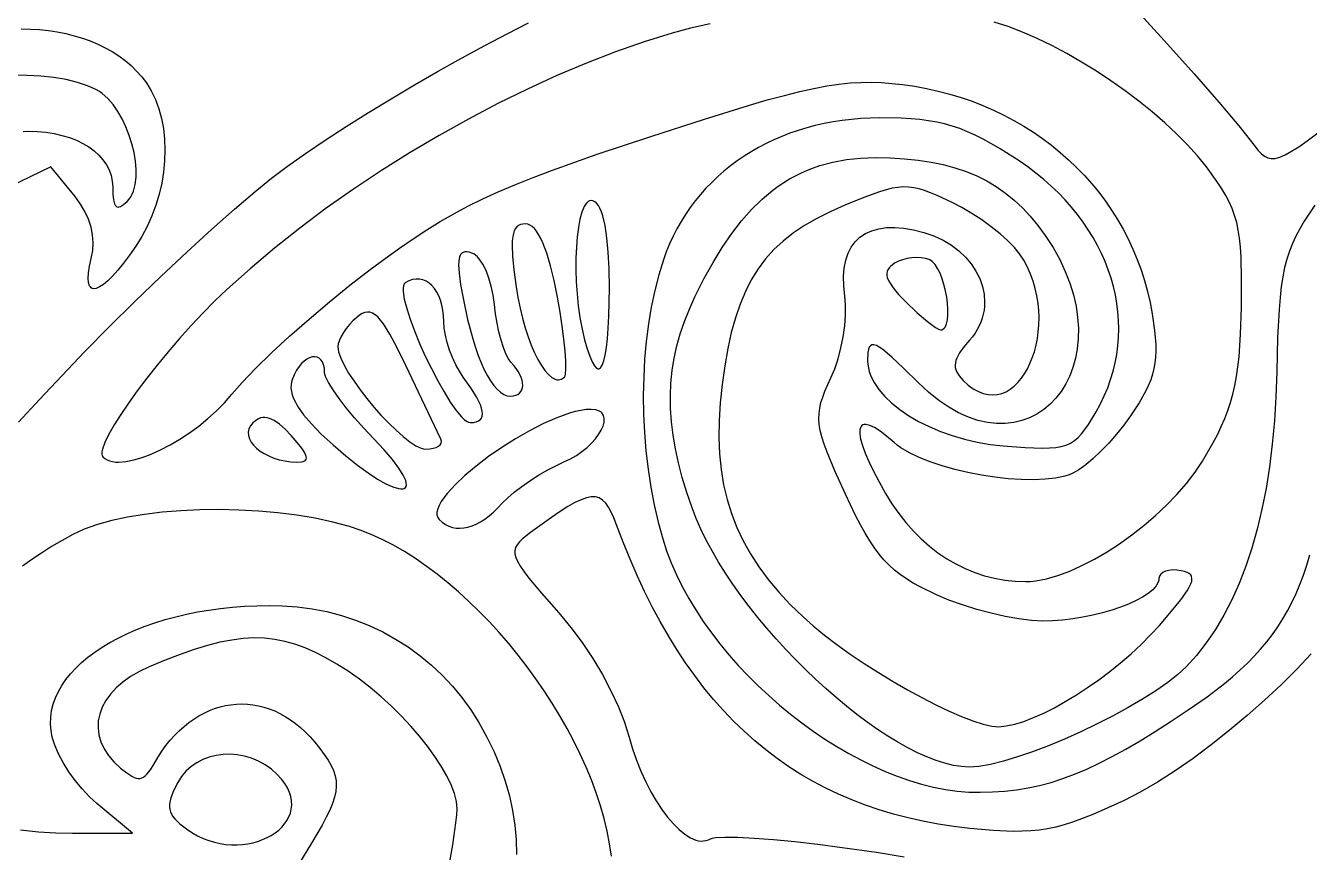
# Model space of a CAD drawing. Header units: millimetres. Extents: x -4.46 to 4.46, y -4.6 to 4.42.
# Drawn here: x -3.327 to -1.981, y -0.951 to -0.084 of the extents above; entities that cross this region are included whole.
import ezdxf

# ---------------------------------------------------------------- set-up
doc = ezdxf.new("R2010")
doc.units = ezdxf.units.MM

msp = doc.modelspace()

# ---------------------------------------------------------------- linework, layer by layer
at = {"flags": 128}
for points in [[(-2.19702, -0.029308), (-2.129756, -0.103267), (-2.101993, -0.134229), (-2.076129, -0.163874), (-2.055055, -0.188837), (-2.041659, -0.205753), (-2.034647, -0.21486), (-2.03142, -0.218266), (-2.028177, -0.220835), (-2.024765, -0.222511), (-2.021032, -0.223238), (-2.016828, -0.222963), (-2.011999, -0.221629), (-2.006394, -0.219183), (-1.999862, -0.215568), (-1.992249, -0.21073), (-1.983405, -0.204614), (-1.961414, -0.188327)], [(-2.093228, -0.54035), (-2.082296, -0.521603), (-2.077639, -0.512811), (-2.073483, -0.504256), (-2.0698, -0.495828), (-2.066563, -0.487414), (-2.063741, -0.478902), (-2.061308, -0.470182), (-2.059234, -0.46114), (-2.057492, -0.451665), (-2.056053, -0.441645), (-2.054888, -0.430969), (-2.053269, -0.407199), (-2.052409, -0.379461), (-2.052126, -0.350224), (-2.052664, -0.326365), (-2.05333, -0.316093), (-2.054309, -0.306735), (-2.055636, -0.298149), (-2.057346, -0.29019), (-2.059476, -0.282716), (-2.06206, -0.275582), (-2.065136, -0.268647), (-2.068737, -0.261766), (-2.0729, -0.254796), (-2.077661, -0.247594), (-2.089117, -0.231919), (-2.098469, -0.220378), (-2.108945, -0.208757), (-2.120436, -0.197131), (-2.132829, -0.185577), (-2.146015, -0.174171), (-2.159882, -0.162987), (-2.17432, -0.152101), (-2.189218, -0.14159), (-2.204465, -0.131527), (-2.219951, -0.12199), (-2.235565, -0.113054), (-2.251195, -0.104794), (-2.266732, -0.097287), (-2.282064, -0.090606), (-2.297082, -0.084829), (-2.311673, -0.080031)], [(-3.332133, -0.087221), (-3.32245, -0.087426), (-3.312901, -0.088028), (-3.303508, -0.089024), (-3.294292, -0.090414), (-3.285278, -0.092196), (-3.276485, -0.094371), (-3.267938, -0.096937), (-3.259657, -0.099892), (-3.251667, -0.103237), (-3.243987, -0.10697), (-3.236642, -0.11109), (-3.229652, -0.115597), (-3.223041, -0.120489), (-3.216831, -0.125765), (-3.211043, -0.131425), (-3.205701, -0.137468), (-3.200825, -0.143892), (-3.19565, -0.152238), (-3.19128, -0.161286), (-3.187712, -0.170951), (-3.18494, -0.181151), (-3.182958, -0.191803), (-3.181762, -0.202823), (-3.181345, -0.214129), (-3.181702, -0.225636), (-3.182829, -0.237264), (-3.184719, -0.248927), (-3.187367, -0.260544), (-3.190769, -0.27203), (-3.194918, -0.283304), (-3.199809, -0.294282), (-3.205438, -0.30488), (-3.211798, -0.315017), (-3.218502, -0.324563), (-3.22483, -0.332979), (-3.230755, -0.340256), (-3.236249, -0.346387), (-3.241284, -0.351364), (-3.245833, -0.35518), (-3.249869, -0.357828), (-3.253364, -0.3593), (-3.256289, -0.359587), (-3.257531, -0.359285), (-3.258619, -0.358684), (-3.259552, -0.357783), (-3.260325, -0.356581), (-3.26138, -0.353272), (-3.261755, -0.34875), (-3.261425, -0.343005), (-3.26036, -0.336032), (-3.258534, -0.327822), (-3.257026, -0.319655), (-3.256578, -0.311438), (-3.257181, -0.303207), (-3.258825, -0.294998), (-3.261501, -0.286846), (-3.265198, -0.278789), (-3.269906, -0.270862), (-3.275617, -0.2631), (-3.301061, -0.231683), (-3.355381, -0.258197)], [(-3.265284, -0.425614), (-3.239726, -0.399702), (-3.21287, -0.373203), (-3.185519, -0.346863), (-3.158475, -0.321428), (-3.132541, -0.297645), (-3.108522, -0.27626), (-3.087219, -0.25802), (-3.069436, -0.243669), (-3.052628, -0.231126), (-3.03377, -0.217815), (-3.013171, -0.20391), (-2.991136, -0.189587), (-2.967972, -0.175018), (-2.943986, -0.16038), (-2.919484, -0.145845), (-2.894773, -0.13159), (-2.87016, -0.117786), (-2.84595, -0.10461), (-2.82245, -0.092236), (-2.799968, -0.080837)], [(-2.609469, -0.082077), (-2.630003, -0.086602), (-2.649242, -0.091669), (-2.678764, -0.100799), (-2.708847, -0.111299), (-2.739362, -0.123096), (-2.770179, -0.136115), (-2.80117, -0.15028), (-2.832203, -0.165519), (-2.863152, -0.181757), (-2.893884, -0.198918), (-2.924273, -0.216928), (-2.954186, -0.235714), (-2.983497, -0.2552), (-3.012074, -0.275312), (-3.039789, -0.295976), (-3.066512, -0.317116), (-3.092113, -0.338659), (-3.116464, -0.360531), (-3.128843, -0.372407), (-3.141327, -0.385074), (-3.15377, -0.398337), (-3.16603, -0.411999), (-3.177961, -0.425866), (-3.189419, -0.439743), (-3.200261, -0.453435), (-3.210341, -0.466746), (-3.219516, -0.479482), (-3.227641, -0.491447), (-3.234572, -0.502446), (-3.240165, -0.512284), (-3.244276, -0.520767), (-3.24676, -0.527698), (-3.247346, -0.530522), (-3.247472, -0.532884), (-3.24712, -0.534761), (-3.24627, -0.536128), (-3.244268, -0.5378), (-3.241947, -0.539147), (-3.239325, -0.540176), (-3.23642, -0.540896), (-3.23325, -0.541316), (-3.229831, -0.541443), (-3.222318, -0.540857), (-3.214023, -0.539206), (-3.205085, -0.536557), (-3.195645, -0.532981), (-3.185843, -0.528544), (-3.175819, -0.523316), (-3.165714, -0.517365), (-3.155668, -0.510758), (-3.145821, -0.503565), (-3.136313, -0.495854), (-3.127285, -0.487693), (-3.118876, -0.47915), (-3.111228, -0.470294), (-3.100367, -0.4578), (-3.086233, -0.443132), (-3.069423, -0.426827), (-3.05053, -0.409421), (-3.030152, -0.391451), (-3.008884, -0.373453), (-2.987322, -0.355962), (-2.966061, -0.339517), (-2.950357, -0.327853), (-2.935399, -0.317105), (-2.92095, -0.307161), (-2.906774, -0.297909), (-2.892634, -0.289235), (-2.878295, -0.281029), (-2.86352, -0.273177), (-2.848072, -0.265569), (-2.831715, -0.258091), (-2.814212, -0.250631), (-2.795327, -0.243077), (-2.774823, -0.235317), (-2.728015, -0.218731), (-2.671895, -0.199975), (-2.61552, -0.181735), (-2.569391, -0.1675), (-2.549611, -0.16177), (-2.531721, -0.156902), (-2.515499, -0.152853), (-2.500721, -0.149574), (-2.487164, -0.147021), (-2.474604, -0.145147), (-2.462818, -0.143907), (-2.451582, -0.143254), (-2.440673, -0.143143), (-2.429868, -0.143528), (-2.418942, -0.144362), (-2.407673, -0.1456), (-2.395014, -0.147406), (-2.382547, -0.14967), (-2.370282, -0.152382), (-2.358229, -0.155534), (-2.346396, -0.159117), (-2.334794, -0.163122), (-2.323433, -0.16754), (-2.312322, -0.172361), (-2.30147, -0.177578), (-2.290889, -0.183182), (-2.280587, -0.189162), (-2.270573, -0.195511), (-2.260859, -0.202219), (-2.251453, -0.209278), (-2.242365, -0.216678), (-2.233605, -0.224411), (-2.225183, -0.232467), (-2.217108, -0.240839), (-2.20939, -0.249516), (-2.202038, -0.25849), (-2.195063, -0.267752), (-2.188475, -0.277293), (-2.182282, -0.287104), (-2.176495, -0.297176), (-2.171123, -0.307501), (-2.166176, -0.318069), (-2.161664, -0.328871), (-2.157596, -0.339899), (-2.153983, -0.351143), (-2.150833, -0.362595), (-2.148157, -0.374246), (-2.145964, -0.386086), (-2.143503, -0.403325), (-2.14229, -0.418215), (-2.142192, -0.424973), (-2.142455, -0.431377), (-2.143096, -0.437503), (-2.144131, -0.44343), (-2.145576, -0.449235), (-2.147447, -0.454995), (-2.149761, -0.460788), (-2.152535, -0.466692), (-2.159524, -0.47914), (-2.168548, -0.492961), (-2.17562, -0.502701), (-2.183338, -0.512299), (-2.191452, -0.521507), (-2.199713, -0.530079), (-2.207871, -0.537768), (-2.215678, -0.544328), (-2.222885, -0.549512), (-2.229242, -0.553072), (-2.233147, -0.554644), (-2.237463, -0.556), (-2.247214, -0.558085), (-2.258267, -0.559368), (-2.270393, -0.559887), (-2.283366, -0.559681), (-2.296956, -0.55879), (-2.310936, -0.557253), (-2.325077, -0.555109), (-2.339152, -0.552397), (-2.352934, -0.549157), (-2.366192, -0.545429), (-2.378701, -0.54125), (-2.390231, -0.536661), (-2.400555, -0.5317), (-2.409445, -0.526408), (-2.413281, -0.523649), (-2.416673, -0.520822), (-2.424466, -0.514111), (-2.431323, -0.508909), (-2.437236, -0.505177), (-2.4422, -0.502883), (-2.446209, -0.501988), (-2.447853, -0.502054), (-2.449257, -0.502457), (-2.450418, -0.503193), (-2.451338, -0.504256), (-2.452013, -0.505642), (-2.452445, -0.507346), (-2.452574, -0.511694), (-2.451718, -0.517263), (-2.44987, -0.524017), (-2.447026, -0.53192), (-2.443179, -0.540936), (-2.438323, -0.551031), (-2.432453, -0.562166), (-2.425561, -0.574308), (-2.418843, -0.58511), (-2.411721, -0.595288), (-2.40421, -0.604834), (-2.396326, -0.613736), (-2.388088, -0.621985), (-2.379509, -0.62957), (-2.370608, -0.636481), (-2.3614, -0.642708), (-2.351901, -0.64824), (-2.342128, -0.653068), (-2.332098, -0.657182), (-2.321825, -0.66057), (-2.311327, -0.663223), (-2.30062, -0.665131), (-2.289721, -0.666283), (-2.278645, -0.666669), (-2.27351, -0.666485), (-2.268157, -0.665938), (-2.25687, -0.663807), (-2.244924, -0.660371), (-2.232459, -0.655727), (-2.219613, -0.649969), (-2.206528, -0.643192), (-2.193343, -0.635491), (-2.180197, -0.626963), (-2.16723, -0.617701), (-2.154583, -0.607802), (-2.142395, -0.597361), (-2.130805, -0.586472), (-2.119954, -0.575231), (-2.109981, -0.563734), (-2.101026, -0.552075), (-2.093228, -0.54035)], [(-3.330112, -0.194662), (-3.324978, -0.194447), (-3.315466, -0.194732), (-3.306325, -0.195572), (-3.297591, -0.196945), (-3.289295, -0.198829), (-3.281471, -0.201202), (-3.274152, -0.204042), (-3.267373, -0.207327), (-3.261166, -0.211034), (-3.255564, -0.215142), (-3.250601, -0.219629), (-3.24631, -0.224472), (-3.242724, -0.22965), (-3.239878, -0.235141), (-3.237803, -0.240922), (-3.236534, -0.246971), (-3.236103, -0.253267), (-3.235902, -0.260642), (-3.235278, -0.266374), (-3.234198, -0.270495), (-3.233477, -0.271961), (-3.232629, -0.273036), (-3.231651, -0.273724), (-3.230539, -0.274029), (-3.229288, -0.273955), (-3.227894, -0.273507), (-3.224663, -0.271501), (-3.220811, -0.268044), (-3.218828, -0.265779), (-3.217094, -0.263219), (-3.215605, -0.260384), (-3.214355, -0.257295), (-3.212548, -0.250437), (-3.211628, -0.242808), (-3.21155, -0.234575), (-3.212267, -0.2259), (-3.213734, -0.216948), (-3.215907, -0.207885), (-3.218739, -0.198873), (-3.222185, -0.190078), (-3.226199, -0.181664), (-3.230735, -0.173794), (-3.235749, -0.166635), (-3.241195, -0.16035), (-3.247027, -0.155103), (-3.250074, -0.15292), (-3.2532, -0.151058), (-3.257686, -0.148848), (-3.26253, -0.146815), (-3.273206, -0.143278), (-3.285042, -0.140435), (-3.297856, -0.138278), (-3.311465, -0.136797), (-3.325684, -0.135982), (-3.34033, -0.135822)], [(-1.975284, -0.271975), (-1.986518, -0.28893), (-1.991219, -0.296848), (-1.995361, -0.304613), (-1.998981, -0.312395), (-2.002119, -0.320358), (-2.004812, -0.328671), (-2.007098, -0.337499), (-2.009016, -0.34701), (-2.010604, -0.357371), (-2.0119, -0.368747), (-2.012942, -0.381307), (-2.014419, -0.410642), (-2.015339, -0.446711), (-2.016189, -0.47291), (-2.017734, -0.498248), (-2.019973, -0.522714), (-2.0229, -0.546297), (-2.026513, -0.568985), (-2.030808, -0.590767), (-2.035781, -0.611631), (-2.04143, -0.631565), (-2.047749, -0.650559), (-2.054736, -0.668601), (-2.062387, -0.685679), (-2.070699, -0.701781), (-2.079667, -0.716897), (-2.089289, -0.731015), (-2.09956, -0.744124), (-2.110478, -0.756211), (-2.119078, -0.764171), (-2.129707, -0.772534), (-2.142089, -0.781174), (-2.155951, -0.789963), (-2.171019, -0.798777), (-2.187018, -0.807488), (-2.203674, -0.815969), (-2.220713, -0.824095), (-2.23786, -0.831738), (-2.254841, -0.838773), (-2.271383, -0.845072), (-2.287211, -0.85051), (-2.30205, -0.854959), (-2.315626, -0.858294), (-2.327666, -0.860388), (-2.333024, -0.86093), (-2.337895, -0.861114), (-2.345956, -0.860666), (-2.35446, -0.859347), (-2.363369, -0.857191), (-2.372646, -0.854234), (-2.382253, -0.850511), (-2.392152, -0.846058), (-2.402306, -0.840909), (-2.412676, -0.8351), (-2.423226, -0.828666), (-2.433917, -0.821643), (-2.444711, -0.814065), (-2.455571, -0.805968), (-2.46646, -0.797388), (-2.477339, -0.788359), (-2.488171, -0.778917), (-2.498917, -0.769096), (-2.509542, -0.758934), (-2.520005, -0.748463), (-2.530271, -0.737721), (-2.540301, -0.726742), (-2.550057, -0.715561), (-2.559502, -0.704213), (-2.568598, -0.692735), (-2.577307, -0.681161), (-2.585592, -0.669526), (-2.593414, -0.657866), (-2.600737, -0.646216), (-2.607523, -0.634611), (-2.613733, -0.623087), (-2.61933, -0.611678), (-2.624276, -0.600421), (-2.628534, -0.58935), (-2.634014, -0.573157), (-2.638741, -0.55748), (-2.642713, -0.542277), (-2.645931, -0.527504), (-2.648393, -0.513118), (-2.6501, -0.499076), (-2.651049, -0.485334), (-2.651242, -0.47185), (-2.650677, -0.45858), (-2.649353, -0.445481), (-2.647271, -0.43251), (-2.644428, -0.419623), (-2.640826, -0.406778), (-2.636462, -0.393931), (-2.631337, -0.381039), (-2.62545, -0.368058), (-2.616081, -0.349426), (-2.606542, -0.332184), (-2.596802, -0.316306), (-2.586826, -0.301766), (-2.57658, -0.288538), (-2.566032, -0.276597), (-2.555147, -0.265916), (-2.543891, -0.25647), (-2.538114, -0.252201), (-2.532232, -0.248232), (-2.52624, -0.244558), (-2.520135, -0.241176), (-2.513912, -0.238084), (-2.507567, -0.235278), (-2.501095, -0.232754), (-2.494493, -0.230509), (-2.480882, -0.226846), (-2.466698, -0.224262), (-2.451908, -0.22273), (-2.436478, -0.222225), (-2.420728, -0.222507), (-2.40574, -0.223365), (-2.39148, -0.224811), (-2.377919, -0.22686), (-2.365024, -0.229527), (-2.352765, -0.232827), (-2.341109, -0.236773), (-2.330025, -0.241379), (-2.319482, -0.246662), (-2.309449, -0.252633), (-2.299894, -0.259309), (-2.290785, -0.266703), (-2.282091, -0.274831), (-2.273781, -0.283705), (-2.265823, -0.293341), (-2.258186, -0.303753), (-2.249978, -0.316449), (-2.242948, -0.329081), (-2.237058, -0.341604), (-2.232271, -0.353974), (-2.228547, -0.366146), (-2.225848, -0.378077), (-2.224138, -0.389722), (-2.223377, -0.401037), (-2.223528, -0.411978), (-2.224553, -0.422499), (-2.226412, -0.432558), (-2.22907, -0.442108), (-2.232486, -0.451108), (-2.236624, -0.459511), (-2.241445, -0.467274), (-2.24691, -0.474352), (-2.252983, -0.480701), (-2.259625, -0.486277), (-2.266798, -0.491035), (-2.274463, -0.494932), (-2.282583, -0.497922), (-2.291119, -0.499962), (-2.300035, -0.501007), (-2.30929, -0.501013), (-2.318848, -0.499935), (-2.32867, -0.49773), (-2.338718, -0.494353), (-2.348955, -0.489759), (-2.359341, -0.483905), (-2.369839, -0.476746), (-2.380412, -0.468238), (-2.39102, -0.458336), (-2.406725, -0.442845), (-2.419071, -0.431289), (-2.428447, -0.423499), (-2.432144, -0.420963), (-2.435244, -0.419305), (-2.437797, -0.418503), (-2.439851, -0.418536), (-2.441455, -0.419384), (-2.442659, -0.421024), (-2.44351, -0.423435), (-2.444057, -0.426597), (-2.444436, -0.435086), (-2.444239, -0.438902), (-2.443655, -0.442723), (-2.442696, -0.446542), (-2.441372, -0.450351), (-2.439695, -0.454144), (-2.437676, -0.457913), (-2.432659, -0.465354), (-2.42641, -0.472615), (-2.41902, -0.479641), (-2.410579, -0.486374), (-2.401176, -0.492758), (-2.390903, -0.498736), (-2.379849, -0.504252), (-2.368105, -0.509249), (-2.355761, -0.51367), (-2.342907, -0.517458), (-2.329633, -0.520558), (-2.316029, -0.522911), (-2.302186, -0.524461), (-2.279101, -0.526154), (-2.26105, -0.52679), (-2.253614, -0.526602), (-2.247077, -0.526018), (-2.24132, -0.524994), (-2.236223, -0.523487), (-2.231667, -0.521452), (-2.227531, -0.518846), (-2.223697, -0.515625), (-2.220044, -0.511744), (-2.216453, -0.507161), (-2.212804, -0.50183), (-2.204853, -0.488753), (-2.200287, -0.480441), (-2.196216, -0.472013), (-2.192636, -0.463479), (-2.189543, -0.454853), (-2.186935, -0.446146), (-2.184806, -0.437372), (-2.183154, -0.428542), (-2.181974, -0.419668), (-2.181262, -0.410763), (-2.181016, -0.40184), (-2.18123, -0.39291), (-2.181902, -0.383986), (-2.183028, -0.37508), (-2.184603, -0.366205), (-2.186624, -0.357372), (-2.189088, -0.348595), (-2.191989, -0.339885), (-2.195326, -0.331254), (-2.199093, -0.322716), (-2.203288, -0.314282), (-2.207906, -0.305965), (-2.212943, -0.297777), (-2.218396, -0.28973), (-2.224261, -0.281837), (-2.230535, -0.274109), (-2.237213, -0.26656), (-2.244291, -0.259201), (-2.251766, -0.252046), (-2.259635, -0.245105), (-2.267893, -0.238392), (-2.276536, -0.231918), (-2.285561, -0.225697), (-2.305435, -0.213019), (-2.314522, -0.207642), (-2.323181, -0.202865), (-2.331516, -0.198654), (-2.339631, -0.194978), (-2.347629, -0.191805), (-2.355614, -0.189102), (-2.363689, -0.186837), (-2.37196, -0.184978), (-2.380528, -0.183494), (-2.389499, -0.182351), (-2.398976, -0.181519), (-2.409062, -0.180964), (-2.431478, -0.180558), (-2.44158, -0.180726), (-2.451553, -0.181225), (-2.46139, -0.182052), (-2.471086, -0.183202), (-2.480633, -0.184672), (-2.490026, -0.186456), (-2.499257, -0.188551), (-2.50832, -0.190953), (-2.517209, -0.193656), (-2.525917, -0.196658), (-2.534438, -0.199953), (-2.542765, -0.203537), (-2.550891, -0.207407), (-2.558811, -0.211557), (-2.566517, -0.215984), (-2.574004, -0.220683), (-2.581265, -0.225651), (-2.588292, -0.230882), (-2.595081, -0.236372), (-2.601623, -0.242118), (-2.607914, -0.248115), (-2.613946, -0.254359), (-2.619712, -0.260845), (-2.625207, -0.26757), (-2.630423, -0.274529), (-2.635355, -0.281717), (-2.639996, -0.289131), (-2.644338, -0.296766), (-2.648377, -0.304618), (-2.652105, -0.312683), (-2.655516, -0.320956), (-2.658603, -0.329433), (-2.663487, -0.345136), (-2.667727, -0.361623), (-2.671322, -0.378801), (-2.674273, -0.396574), (-2.676579, -0.414849), (-2.67824, -0.433531), (-2.679257, -0.452525), (-2.679627, -0.471737), (-2.679353, -0.491073), (-2.678433, -0.510438), (-2.676866, -0.529737), (-2.674654, -0.548877), (-2.671795, -0.567762), (-2.66829, -0.586298), (-2.664138, -0.604392), (-2.659339, -0.621947), (-2.655237, -0.634519), (-2.65042, -0.647061), (-2.644921, -0.659547), (-2.63877, -0.671954), (-2.631997, -0.684256), (-2.624633, -0.696429), (-2.616709, -0.70845), (-2.608256, -0.720292), (-2.599304, -0.731933), (-2.589884, -0.743346), (-2.580027, -0.754509), (-2.569763, -0.765396), (-2.559123, -0.775983), (-2.548139, -0.786245), (-2.536839, -0.796158), (-2.525256, -0.805697), (-2.51342, -0.814838), (-2.501361, -0.823557), (-2.489111, -0.831829), (-2.476699, -0.839629), (-2.464158, -0.846933), (-2.451516, -0.853716), (-2.438806, -0.859954), (-2.426058, -0.865623), (-2.413302, -0.870698), (-2.40057, -0.875154), (-2.387891, -0.878967), (-2.375297, -0.882113), (-2.362818, -0.884566), (-2.350486, -0.886304), (-2.33833, -0.8873), (-2.326381, -0.887531), (-2.313307, -0.887126), (-2.300636, -0.886247), (-2.288265, -0.884851), (-2.276092, -0.882898), (-2.264015, -0.880348), (-2.251931, -0.877161), (-2.239738, -0.873295), (-2.227332, -0.868711), (-2.214612, -0.863368), (-2.201476, -0.857225), (-2.187819, -0.850242), (-2.173541, -0.842378), (-2.158538, -0.833594), (-2.142709, -0.823847), (-2.12595, -0.813099), (-2.108159, -0.801308)], [(-2.138367, -0.712572), (-2.12568, -0.697832), (-2.116046, -0.685874), (-2.109342, -0.676389), (-2.10705, -0.672478), (-2.105443, -0.669069), (-2.104508, -0.666124), (-2.104228, -0.663604), (-2.104587, -0.661471), (-2.10557, -0.659685), (-2.107162, -0.65821), (-2.109348, -0.657005), (-2.112111, -0.656032), (-2.115436, -0.655253), (-2.120148, -0.654608), (-2.124543, -0.654505), (-2.128525, -0.654912), (-2.131997, -0.655794), (-2.134865, -0.65712), (-2.137032, -0.658854), (-2.138403, -0.660965), (-2.138881, -0.663419), (-2.139074, -0.665358), (-2.139644, -0.667314), (-2.141857, -0.671256), (-2.145406, -0.675203), (-2.150177, -0.679115), (-2.156054, -0.682948), (-2.162924, -0.686662), (-2.170672, -0.690214), (-2.179185, -0.693564), (-2.188347, -0.696668), (-2.198044, -0.699485), (-2.208162, -0.701974), (-2.218586, -0.704093), (-2.229203, -0.7058), (-2.239897, -0.707053), (-2.250555, -0.70781), (-2.261061, -0.708031), (-2.272611, -0.707418), (-2.285736, -0.705779), (-2.299982, -0.703226), (-2.314893, -0.699871), (-2.330015, -0.695826), (-2.344892, -0.691202), (-2.359068, -0.686113), (-2.372089, -0.680669), (-2.38919, -0.672358), (-2.396739, -0.668174), (-2.403713, -0.66387), (-2.410181, -0.659371), (-2.416211, -0.654599), (-2.421873, -0.649478), (-2.427235, -0.643933), (-2.432367, -0.637888), (-2.437337, -0.631265), (-2.442215, -0.62399), (-2.44707, -0.615986), (-2.45197, -0.607176), (-2.456984, -0.597486), (-2.467631, -0.575156), (-2.478721, -0.550516), (-2.486898, -0.530861), (-2.489939, -0.522544), (-2.492306, -0.515041), (-2.494016, -0.50821), (-2.495088, -0.501906), (-2.495539, -0.495985), (-2.495387, -0.490304), (-2.494651, -0.484718), (-2.493348, -0.479085), (-2.491496, -0.47326), (-2.489113, -0.4671), (-2.482825, -0.453197), (-2.478788, -0.4436), (-2.475269, -0.43297), (-2.472326, -0.42166), (-2.47002, -0.410024), (-2.468409, -0.398413), (-2.467552, -0.387182), (-2.467509, -0.376682), (-2.468339, -0.367267), (-2.469476, -0.356724), (-2.469685, -0.346964), (-2.468984, -0.338001), (-2.467391, -0.32985), (-2.464925, -0.322526), (-2.461603, -0.316043), (-2.457443, -0.310414), (-2.452464, -0.305656), (-2.446684, -0.301781), (-2.44012, -0.298805), (-2.432791, -0.296742), (-2.424714, -0.295606), (-2.415909, -0.295413), (-2.406392, -0.296176), (-2.396182, -0.297909), (-2.385298, -0.300628), (-2.37489, -0.304202), (-2.365294, -0.308666), (-2.356545, -0.313929), (-2.348684, -0.3199), (-2.341749, -0.326487), (-2.335778, -0.333601), (-2.330809, -0.34115), (-2.326881, -0.349043), (-2.324033, -0.357189), (-2.322302, -0.365497), (-2.321728, -0.373876), (-2.321886, -0.378064), (-2.322348, -0.382235), (-2.323119, -0.386379), (-2.324202, -0.390484), (-2.325604, -0.394538), (-2.327328, -0.398531), (-2.329379, -0.40245), (-2.331763, -0.406285), (-2.334485, -0.410024), (-2.337548, -0.413656), (-2.343489, -0.420618), (-2.347922, -0.426784), (-2.350872, -0.43231), (-2.351798, -0.434881), (-2.352364, -0.43735), (-2.35257, -0.439736), (-2.352422, -0.442059), (-2.351921, -0.444338), (-2.351071, -0.446593), (-2.348336, -0.451106), (-2.344242, -0.455753), (-2.338871, -0.460635), (-2.333548, -0.464532), (-2.32829, -0.467482), (-2.323117, -0.469526), (-2.318046, -0.470705), (-2.313094, -0.471059), (-2.30828, -0.470628), (-2.303622, -0.469453), (-2.299138, -0.467574), (-2.294846, -0.465032), (-2.290762, -0.461866), (-2.286907, -0.458118), (-2.283297, -0.453828), (-2.27995, -0.449035), (-2.276885, -0.443781), (-2.274119, -0.438105), (-2.27167, -0.432049), (-2.269557, -0.425652), (-2.267796, -0.418955), (-2.266407, -0.411998), (-2.265407, -0.404821), (-2.264813, -0.397466), (-2.264645, -0.389972), (-2.26492, -0.38238), (-2.265655, -0.374729), (-2.266869, -0.367062), (-2.26858, -0.359417), (-2.270806, -0.351835), (-2.273564, -0.344357), (-2.276873, -0.337022), (-2.28075, -0.329872), (-2.285214, -0.322947), (-2.290501, -0.316357), (-2.297375, -0.309286), (-2.305549, -0.301955), (-2.314732, -0.294586), (-2.324635, -0.287399), (-2.334968, -0.280615), (-2.345443, -0.274456), (-2.35577, -0.269142), (-2.371542, -0.261886), (-2.378342, -0.259052), (-2.384602, -0.256752), (-2.390464, -0.25499), (-2.396065, -0.253771), (-2.401545, -0.253096), (-2.407044, -0.252971), (-2.412701, -0.2534), (-2.418655, -0.254385), (-2.425046, -0.25593), (-2.432012, -0.25804), (-2.44823, -0.263968), (-2.468423, -0.272197), (-2.483632, -0.278917), (-2.497636, -0.285941), (-2.510486, -0.293346), (-2.522237, -0.301212), (-2.532942, -0.309616), (-2.542655, -0.318636), (-2.551428, -0.328351), (-2.559315, -0.338838), (-2.56637, -0.350175), (-2.572646, -0.362441), (-2.578197, -0.375713), (-2.583075, -0.39007), (-2.587335, -0.40559), (-2.591029, -0.42235), (-2.594212, -0.440429), (-2.596936, -0.459906), (-2.598966, -0.479307), (-2.60011, -0.497892), (-2.600348, -0.515716), (-2.599661, -0.532837), (-2.598029, -0.549308), (-2.595433, -0.565188), (-2.591854, -0.580532), (-2.587272, -0.595395), (-2.581667, -0.609834), (-2.575019, -0.623905), (-2.56731, -0.637664), (-2.55852, -0.651167), (-2.54863, -0.66447), (-2.537619, -0.677629), (-2.525468, -0.6907), (-2.512159, -0.703739), (-2.50154, -0.713192), (-2.489595, -0.722923), (-2.476547, -0.732806), (-2.462614, -0.742719), (-2.44802, -0.752537), (-2.432984, -0.762136), (-2.417727, -0.771393), (-2.402471, -0.780183), (-2.387436, -0.788383), (-2.372844, -0.795868), (-2.358915, -0.802515), (-2.34587, -0.8082), (-2.33393, -0.812798), (-2.323316, -0.816186), (-2.314249, -0.81824), (-2.310365, -0.818728), (-2.30695, -0.818836), (-2.298994, -0.818052), (-2.290179, -0.816162), (-2.280615, -0.813236), (-2.270412, -0.809344), (-2.259681, -0.804554), (-2.248533, -0.798938), (-2.237077, -0.792564), (-2.225424, -0.785501), (-2.213685, -0.77782), (-2.20197, -0.76959), (-2.19039, -0.76088), (-2.179054, -0.75176), (-2.168073, -0.7423), (-2.157558, -0.732569), (-2.147619, -0.722636), (-2.138367, -0.712572)], [(-2.732631, -0.267364), (-2.734347, -0.267068), (-2.735985, -0.267333), (-2.737542, -0.268134), (-2.739018, -0.269446), (-2.74041, -0.271245), (-2.741718, -0.273505), (-2.744074, -0.279312), (-2.746074, -0.286669), (-2.747707, -0.295378), (-2.74896, -0.30524), (-2.749822, -0.316057), (-2.750281, -0.327631), (-2.750327, -0.339763), (-2.749946, -0.352257), (-2.749127, -0.364913), (-2.747859, -0.377533), (-2.74613, -0.389919), (-2.743928, -0.401873), (-2.741242, -0.413197), (-2.738478, -0.42277), (-2.735819, -0.430513), (-2.733275, -0.436448), (-2.730856, -0.440596), (-2.728571, -0.442979), (-2.727483, -0.443515), (-2.726432, -0.443617), (-2.725421, -0.443289), (-2.724449, -0.442532), (-2.722631, -0.439746), (-2.720989, -0.435279), (-2.719533, -0.429153), (-2.718272, -0.42139), (-2.717219, -0.41201), (-2.716381, -0.401035), (-2.715771, -0.388486), (-2.71527, -0.358753), (-2.715549, -0.338867), (-2.716381, -0.321329), (-2.71776, -0.306172), (-2.71968, -0.293433), (-2.722133, -0.283148), (-2.723558, -0.278936), (-2.725114, -0.27535), (-2.7268, -0.272396), (-2.728615, -0.270077), (-2.730559, -0.268398), (-2.732631, -0.267364)], [(-2.769659, -0.368544), (-2.773205, -0.350918), (-2.776977, -0.335486), (-2.780954, -0.322297), (-2.785114, -0.311399), (-2.787256, -0.306823), (-2.789436, -0.302839), (-2.791652, -0.299451), (-2.793901, -0.296666), (-2.79618, -0.294489), (-2.798487, -0.292926), (-2.800818, -0.291985), (-2.803173, -0.291669), (-2.805879, -0.291841), (-2.808282, -0.292378), (-2.810388, -0.293316), (-2.812201, -0.294689), (-2.813727, -0.296531), (-2.81497, -0.298876), (-2.815936, -0.301761), (-2.816629, -0.305218), (-2.817056, -0.309283), (-2.81722, -0.313989), (-2.816784, -0.325466), (-2.815361, -0.339925), (-2.812992, -0.357642), (-2.811121, -0.369008), (-2.80889, -0.379998), (-2.806338, -0.390538), (-2.803506, -0.400551), (-2.800435, -0.409962), (-2.797164, -0.418696), (-2.793734, -0.426678), (-2.790186, -0.433831), (-2.78656, -0.440081), (-2.782897, -0.445352), (-2.779235, -0.449568), (-2.775617, -0.452655), (-2.772082, -0.454537), (-2.770359, -0.455002), (-2.768671, -0.455138), (-2.767024, -0.454935), (-2.765424, -0.454383), (-2.763874, -0.453474), (-2.762381, -0.452197), (-2.761762, -0.451107), (-2.761304, -0.449264), (-2.760854, -0.443496), (-2.761002, -0.435235), (-2.761718, -0.424824), (-2.762971, -0.412607), (-2.764733, -0.398926), (-2.766972, -0.384124), (-2.769659, -0.368544)], [(-2.81845, -0.436808), (-2.821129, -0.43319), (-2.823806, -0.427937), (-2.826408, -0.421301), (-2.828865, -0.413529), (-2.831106, -0.404871), (-2.833058, -0.395576), (-2.83465, -0.385893), (-2.835811, -0.376072), (-2.837097, -0.366392), (-2.839057, -0.357111), (-2.841592, -0.348453), (-2.844607, -0.340636), (-2.848003, -0.333883), (-2.851683, -0.328414), (-2.853599, -0.32623), (-2.85555, -0.32445), (-2.857523, -0.323101), (-2.859506, -0.322211), (-2.862212, -0.321446), (-2.86461, -0.321055), (-2.866706, -0.321064), (-2.868503, -0.321499), (-2.870008, -0.322386), (-2.871225, -0.323751), (-2.87216, -0.325621), (-2.872817, -0.328022), (-2.873202, -0.33098), (-2.873319, -0.334521), (-2.872774, -0.343459), (-2.87122, -0.355045), (-2.8687, -0.369489), (-2.863929, -0.392019), (-2.85856, -0.412161), (-2.85568, -0.421276), (-2.852686, -0.429723), (-2.849588, -0.437479), (-2.846398, -0.444518), (-2.843128, -0.450819), (-2.839789, -0.456356), (-2.836393, -0.461106), (-2.83295, -0.465045), (-2.829473, -0.468151), (-2.825973, -0.470398), (-2.822462, -0.471764), (-2.81895, -0.472225), (-2.815957, -0.472016), (-2.813356, -0.471407), (-2.81115, -0.470426), (-2.809337, -0.469103), (-2.807919, -0.467465), (-2.806895, -0.465542), (-2.806267, -0.46336), (-2.806034, -0.460949), (-2.806197, -0.458337), (-2.806756, -0.455552), (-2.807711, -0.452623), (-2.809064, -0.449578), (-2.810813, -0.446446), (-2.812961, -0.443255), (-2.815506, -0.440033), (-2.81845, -0.436808)], [(-2.379728, -0.329169), (-2.383829, -0.327957), (-2.388355, -0.327258), (-2.393157, -0.327057), (-2.398086, -0.327338), (-2.402993, -0.328086), (-2.407728, -0.329285), (-2.412143, -0.33092), (-2.416089, -0.332975), (-2.420391, -0.336191), (-2.421957, -0.337885), (-2.423126, -0.339659), (-2.423892, -0.34153), (-2.424253, -0.343514), (-2.424201, -0.34563), (-2.423733, -0.347893), (-2.422844, -0.350322), (-2.421529, -0.352932), (-2.417599, -0.358766), (-2.411905, -0.365531), (-2.404409, -0.373364), (-2.392438, -0.384786), (-2.381593, -0.39414), (-2.373065, -0.40046), (-2.370043, -0.40218), (-2.368048, -0.402781), (-2.366624, -0.402588), (-2.365352, -0.402026), (-2.36423, -0.401117), (-2.363252, -0.399886), (-2.361717, -0.396548), (-2.360718, -0.392199), (-2.360225, -0.387025), (-2.360209, -0.381214), (-2.360639, -0.374953), (-2.361487, -0.368428), (-2.362722, -0.361827), (-2.364315, -0.355335), (-2.366236, -0.349141), (-2.368456, -0.343431), (-2.370945, -0.338392), (-2.373673, -0.334211), (-2.37661, -0.331074), (-2.378149, -0.329956), (-2.379728, -0.329169)], [(-2.868492, -0.452211), (-2.872586, -0.446156), (-2.876406, -0.439274), (-2.879869, -0.431805), (-2.88289, -0.423987), (-2.885385, -0.416059), (-2.887271, -0.40826), (-2.888465, -0.400828), (-2.888881, -0.394003), (-2.889108, -0.387891), (-2.889771, -0.382125), (-2.890842, -0.376733), (-2.892293, -0.371743), (-2.894097, -0.367184), (-2.896226, -0.363082), (-2.898652, -0.359466), (-2.901348, -0.356364), (-2.904285, -0.353803), (-2.907436, -0.351813), (-2.910774, -0.350419), (-2.91427, -0.349651), (-2.917896, -0.349537), (-2.921626, -0.350103), (-2.925431, -0.351379), (-2.929284, -0.353392), (-2.930486, -0.354642), (-2.931247, -0.356592), (-2.931589, -0.359194), (-2.931537, -0.362399), (-2.930335, -0.370424), (-2.927821, -0.380278), (-2.924177, -0.391575), (-2.919582, -0.403925), (-2.914217, -0.41694), (-2.908263, -0.430234), (-2.9019, -0.443416), (-2.895308, -0.456101), (-2.888669, -0.467898), (-2.882163, -0.478421), (-2.875969, -0.487281), (-2.87027, -0.49409), (-2.867662, -0.496604), (-2.865245, -0.49846), (-2.863042, -0.499609), (-2.861075, -0.500003), (-2.85774, -0.499816), (-2.854911, -0.499255), (-2.852589, -0.49832), (-2.850773, -0.497012), (-2.849464, -0.49533), (-2.848661, -0.493275), (-2.848365, -0.490846), (-2.848575, -0.488044), (-2.849292, -0.48487), (-2.850515, -0.481322), (-2.854482, -0.473108), (-2.860474, -0.463404), (-2.868492, -0.452211)], [(-2.928811, -0.440128), (-2.9378, -0.421637), (-2.945495, -0.40718), (-2.952176, -0.396482), (-2.955224, -0.392456), (-2.958124, -0.389267), (-2.96091, -0.386879), (-2.963619, -0.38526), (-2.966284, -0.384374), (-2.96894, -0.384186), (-2.971624, -0.384664), (-2.97437, -0.385771), (-2.977212, -0.387474), (-2.980186, -0.389739), (-2.984164, -0.393334), (-2.987875, -0.397255), (-2.991238, -0.401375), (-2.994173, -0.405567), (-2.996597, -0.409705), (-2.998429, -0.413663), (-2.999588, -0.417313), (-2.999992, -0.420531), (-2.99979, -0.423084), (-2.999198, -0.425942), (-2.996932, -0.432468), (-2.993368, -0.439908), (-2.988679, -0.448058), (-2.983039, -0.456717), (-2.976621, -0.465683), (-2.969599, -0.474754), (-2.962147, -0.483728), (-2.954437, -0.492403), (-2.946644, -0.500577), (-2.938941, -0.508047), (-2.931502, -0.514613), (-2.9245, -0.520071), (-2.918109, -0.524219), (-2.912502, -0.526857), (-2.910047, -0.527545), (-2.907853, -0.527781), (-2.903686, -0.527568), (-2.900008, -0.52696), (-2.896887, -0.525997), (-2.894386, -0.524723), (-2.892573, -0.523181), (-2.891511, -0.521411), (-2.891268, -0.519458), (-2.891909, -0.517364), (-2.928811, -0.440128)], [(-3.334776, -0.49962), (-3.312968, -0.47584), (-3.289618, -0.450961), (-3.265284, -0.425614)], [(-3.013881, -0.447336), (-3.014147, -0.443006), (-3.014909, -0.439358), (-3.016114, -0.436382), (-3.017708, -0.434067), (-3.019637, -0.432403), (-3.021849, -0.431378), (-3.024289, -0.430982), (-3.026904, -0.431206), (-3.029639, -0.432038), (-3.032443, -0.433467), (-3.035261, -0.435483), (-3.038039, -0.438076), (-3.040724, -0.441235), (-3.043263, -0.44495), (-3.045602, -0.449209), (-3.047686, -0.454003), (-3.048631, -0.457116), (-3.049119, -0.460353), (-3.049144, -0.463723), (-3.048701, -0.467232), (-3.047785, -0.470891), (-3.04639, -0.474708), (-3.044512, -0.478692), (-3.042145, -0.48285), (-3.035923, -0.491726), (-3.027683, -0.501405), (-3.017382, -0.511956), (-3.004978, -0.523447), (-2.991733, -0.534827), (-2.979489, -0.54457), (-2.968333, -0.552689), (-2.958355, -0.559198), (-2.949641, -0.564112), (-2.94228, -0.567444), (-2.93636, -0.569207), (-2.933968, -0.569505), (-2.931969, -0.569416), (-2.930375, -0.568942), (-2.929196, -0.568084), (-2.928443, -0.566845), (-2.928127, -0.565225), (-2.928259, -0.563228), (-2.928851, -0.560854), (-2.931457, -0.554982), (-2.936031, -0.547626), (-2.942663, -0.538797), (-2.95144, -0.528511), (-2.96245, -0.516781), (-2.972783, -0.505857), (-2.982422, -0.495004), (-2.991156, -0.484508), (-2.998775, -0.474652), (-3.005068, -0.465722), (-3.009823, -0.458003), (-3.012831, -0.451779), (-3.013614, -0.449317), (-3.013881, -0.447336)], [(-3.089131, -0.500253), (-3.091684, -0.503398), (-3.093264, -0.506689), (-3.093925, -0.510077), (-3.093718, -0.513516), (-3.092699, -0.516957), (-3.090918, -0.520354), (-3.088431, -0.52366), (-3.085289, -0.526826), (-3.081546, -0.529805), (-3.077255, -0.532551), (-3.07247, -0.535015), (-3.067242, -0.537151), (-3.061626, -0.538911), (-3.055675, -0.540248), (-3.049441, -0.541113), (-3.042978, -0.541461), (-3.038204, -0.541179), (-3.036392, -0.540766), (-3.034967, -0.540158), (-3.033931, -0.539343), (-3.033287, -0.53831), (-3.033036, -0.537048), (-3.033181, -0.535546), (-3.03467, -0.531778), (-3.037773, -0.526916), (-3.042508, -0.520873), (-3.048895, -0.513558), (-3.055362, -0.506851), (-3.061303, -0.501622), (-3.066775, -0.497853), (-3.071836, -0.495525), (-3.07423, -0.494896), (-3.076544, -0.49462), (-3.078784, -0.494695), (-3.080957, -0.495119), (-3.083071, -0.495889), (-3.085134, -0.497003), (-3.089131, -0.500253)], [(-2.762881, -0.541253), (-2.756132, -0.538104), (-2.749819, -0.534477), (-2.743991, -0.530465), (-2.738696, -0.526163), (-2.733982, -0.521664), (-2.729899, -0.517062), (-2.726494, -0.512452), (-2.723817, -0.507928), (-2.721915, -0.503584), (-2.720838, -0.499514), (-2.720634, -0.495811), (-2.721352, -0.492571), (-2.723039, -0.489887), (-2.724262, -0.488783), (-2.725746, -0.487854), (-2.729519, -0.486564), (-2.734409, -0.486114), (-2.73953, -0.486383), (-2.745058, -0.487171), (-2.750953, -0.488446), (-2.757171, -0.490179), (-2.770412, -0.494898), (-2.784449, -0.501084), (-2.798949, -0.508497), (-2.813578, -0.516893), (-2.828003, -0.526031), (-2.84189, -0.535669), (-2.854906, -0.545565), (-2.866718, -0.555477), (-2.876992, -0.565162), (-2.885395, -0.574379), (-2.888791, -0.578737), (-2.891594, -0.582886), (-2.893763, -0.586798), (-2.895255, -0.590441), (-2.89603, -0.593785), (-2.896045, -0.596801), (-2.895259, -0.599458), (-2.893631, -0.601725), (-2.890433, -0.60456), (-2.887052, -0.606859), (-2.8835, -0.608626), (-2.87979, -0.609864), (-2.875934, -0.610575), (-2.871945, -0.610763), (-2.867836, -0.610432), (-2.863619, -0.609584), (-2.859307, -0.608223), (-2.854913, -0.606353), (-2.85045, -0.603975), (-2.84593, -0.601094), (-2.841365, -0.597713), (-2.836769, -0.593835), (-2.832155, -0.589463), (-2.827534, -0.5846), (-2.821885, -0.578934), (-2.81501, -0.572983), (-2.807175, -0.566925), (-2.798645, -0.560937), (-2.789685, -0.555198), (-2.780561, -0.549885), (-2.771538, -0.545177), (-2.762881, -0.541253)], [(-1.979168, -0.742349), (-1.994407, -0.758491), (-2.010843, -0.774815), (-2.028251, -0.791116), (-2.046405, -0.807188), (-2.065082, -0.822829), (-2.084056, -0.837833), (-2.103102, -0.851995), (-2.121997, -0.865112), (-2.140514, -0.876978), (-2.15843, -0.88739), (-2.17552, -0.896142), (-2.19942, -0.907097), (-2.210059, -0.911626), (-2.220011, -0.915558), (-2.229418, -0.918916), (-2.238422, -0.921728), (-2.247163, -0.924019), (-2.255784, -0.925814), (-2.264424, -0.927138), (-2.273226, -0.928018), (-2.282331, -0.928479), (-2.291879, -0.928546), (-2.312874, -0.927602), (-2.337339, -0.925392), (-2.354045, -0.923385), (-2.370385, -0.920896), (-2.386364, -0.917921), (-2.401985, -0.914457), (-2.417251, -0.910501), (-2.432165, -0.90605), (-2.446731, -0.901102), (-2.460953, -0.895652), (-2.474833, -0.8897), (-2.488375, -0.883241), (-2.501583, -0.876272), (-2.51446, -0.868792), (-2.527009, -0.860796), (-2.539234, -0.852281), (-2.551138, -0.843246), (-2.562725, -0.833687), (-2.573997, -0.823601), (-2.584959, -0.812984), (-2.595614, -0.801836), (-2.605965, -0.790151), (-2.616015, -0.777928), (-2.625769, -0.765163), (-2.635228, -0.751854), (-2.644398, -0.737997), (-2.653281, -0.72359), (-2.66188, -0.70863), (-2.670199, -0.693113), (-2.678242, -0.677038), (-2.686011, -0.6604), (-2.693511, -0.643198), (-2.700744, -0.625427), (-2.707714, -0.607086), (-2.710492, -0.599916), (-2.713252, -0.593735), (-2.716079, -0.588549), (-2.71906, -0.584367), (-2.722278, -0.581197), (-2.72582, -0.579047), (-2.729771, -0.577924), (-2.734216, -0.577836), (-2.739241, -0.578791), (-2.74493, -0.580797), (-2.75137, -0.583861), (-2.758646, -0.587992), (-2.766842, -0.593197), (-2.776045, -0.599485), (-2.797811, -0.615336), (-2.806267, -0.622007), (-2.809447, -0.625035), (-2.811876, -0.628006), (-2.813515, -0.63103), (-2.814327, -0.63422), (-2.814273, -0.637684), (-2.813313, -0.641536), (-2.81141, -0.645884), (-2.808524, -0.650841), (-2.804616, -0.656516), (-2.799649, -0.663022), (-2.786381, -0.678965), (-2.768409, -0.699558), (-2.755806, -0.714701), (-2.743868, -0.730692), (-2.732744, -0.747269), (-2.722582, -0.764168), (-2.713533, -0.781126), (-2.705745, -0.797881), (-2.699367, -0.814168), (-2.696753, -0.822054), (-2.694548, -0.829725), (-2.690947, -0.842073), (-2.6868, -0.854055), (-2.682173, -0.865588), (-2.677135, -0.876587), (-2.671752, -0.886968), (-2.666093, -0.896647), (-2.660225, -0.905539), (-2.654214, -0.91356), (-2.64813, -0.920626), (-2.642039, -0.926654), (-2.636008, -0.931558), (-2.630106, -0.935254), (-2.6244, -0.937659), (-2.621641, -0.938351), (-2.618957, -0.938688), (-2.616355, -0.93866), (-2.613845, -0.938256), (-2.611434, -0.937467), (-2.609131, -0.936281), (-2.60716, -0.935551), (-2.603971, -0.935017), (-2.594222, -0.934512), (-2.580451, -0.93473), (-2.563223, -0.935633), (-2.543105, -0.937184), (-2.520664, -0.939345), (-2.496465, -0.942079), (-2.471075, -0.94535), (-2.435176, -0.950517), (-2.405991, -0.955409)], [(-2.713117, -0.954642), (-2.714995, -0.941632), (-2.717552, -0.928454), (-2.720765, -0.91514), (-2.724607, -0.90172), (-2.729055, -0.888225), (-2.734084, -0.874686), (-2.739669, -0.861135), (-2.745786, -0.847601), (-2.75241, -0.834118), (-2.759516, -0.820714), (-2.767079, -0.807422), (-2.775075, -0.794272), (-2.78348, -0.781295), (-2.792268, -0.768523), (-2.801415, -0.755986), (-2.810897, -0.743716), (-2.820688, -0.731744), (-2.830764, -0.720099), (-2.8411, -0.708815), (-2.851672, -0.697921), (-2.862454, -0.687448), (-2.873424, -0.677428), (-2.884554, -0.667892), (-2.895822, -0.65887), (-2.907202, -0.650394), (-2.91867, -0.642495), (-2.930201, -0.635203), (-2.94177, -0.628551), (-2.953353, -0.622567), (-2.964924, -0.617285), (-2.976461, -0.612735), (-2.987936, -0.608947), (-3.005377, -0.604299), (-3.023826, -0.600365), (-3.043088, -0.597142), (-3.062965, -0.594621), (-3.083261, -0.5928), (-3.103777, -0.59167), (-3.124318, -0.591228), (-3.144686, -0.591466), (-3.164685, -0.592381), (-3.184117, -0.593965), (-3.202784, -0.596214), (-3.220491, -0.599121), (-3.23704, -0.602681), (-3.252234, -0.606889), (-3.265877, -0.611739), (-3.272054, -0.614403), (-3.27777, -0.617225), (-3.289153, -0.623486), (-3.30019, -0.630008), (-3.310827, -0.63674), (-3.321012, -0.643634), (-3.330691, -0.650639)], [(-2.108159, -0.801308), (-2.088178, -0.787339), (-2.070058, -0.773434), (-2.061666, -0.766438), (-2.053703, -0.759378), (-2.046157, -0.752226), (-2.039017, -0.744956), (-2.03227, -0.737542), (-2.025904, -0.729955), (-2.019907, -0.72217), (-2.014268, -0.714159), (-2.008974, -0.705896), (-2.004013, -0.697354), (-1.999374, -0.688506), (-1.995044, -0.679326), (-1.991012, -0.669785), (-1.987265, -0.659858), (-1.983792, -0.649518), (-1.98058, -0.638738)], [(-3.33291, -0.926951), (-3.314081, -0.928922), (-3.295874, -0.930105), (-3.278325, -0.930489), (-3.21527, -0.930419), (-3.252881, -0.899239), (-3.260623, -0.892195), (-3.268201, -0.884118), (-3.275425, -0.875293), (-3.282101, -0.866003), (-3.288041, -0.856533), (-3.293051, -0.847169), (-3.296941, -0.838193), (-3.29952, -0.829892), (-3.300814, -0.822795), (-3.301339, -0.815764), (-3.301115, -0.80881), (-3.300163, -0.801946), (-3.298501, -0.795182), (-3.296151, -0.78853), (-3.293131, -0.782), (-3.289462, -0.775606), (-3.285164, -0.769357), (-3.280257, -0.763265), (-3.27476, -0.757342), (-3.268694, -0.751599), (-3.262078, -0.746048), (-3.254933, -0.740699), (-3.247278, -0.735564), (-3.239133, -0.730656), (-3.230518, -0.725984), (-3.221453, -0.72156), (-3.211959, -0.717396), (-3.202054, -0.713504), (-3.191759, -0.709893), (-3.181094, -0.706577), (-3.170078, -0.703566), (-3.158733, -0.700872), (-3.147077, -0.698506), (-3.13513, -0.696479), (-3.122912, -0.694804), (-3.110444, -0.69349), (-3.097746, -0.69255), (-3.084836, -0.691995), (-3.071736, -0.691837), (-3.058464, -0.692086), (-3.042551, -0.693136), (-3.026853, -0.695178), (-3.01141, -0.698187), (-2.996263, -0.702141), (-2.981451, -0.707014), (-2.967015, -0.712784), (-2.952994, -0.719426), (-2.939428, -0.726918), (-2.926357, -0.735235), (-2.913822, -0.744353), (-2.901862, -0.75425), (-2.890517, -0.764901), (-2.879827, -0.776282), (-2.869833, -0.78837), (-2.860573, -0.801141), (-2.852089, -0.814572), (-2.843614, -0.829905), (-2.836179, -0.845278), (-2.829776, -0.860674), (-2.824397, -0.87608), (-2.820036, -0.891478), (-2.816683, -0.906853), (-2.814333, -0.922189), (-2.812977, -0.93747), (-2.812607, -0.95268)], [(-2.884168, -0.970044), (-2.879398, -0.942565), (-2.876176, -0.919784), (-2.875298, -0.911122), (-2.874992, -0.904794), (-2.875175, -0.901103), (-2.875715, -0.897206), (-2.877822, -0.888847), (-2.881221, -0.879829), (-2.885819, -0.870264), (-2.891525, -0.860262), (-2.898245, -0.849935), (-2.905888, -0.839394), (-2.91436, -0.828749), (-2.92357, -0.818113), (-2.933426, -0.807596), (-2.943834, -0.79731), (-2.954703, -0.787365), (-2.96594, -0.777873), (-2.977453, -0.768945), (-2.989149, -0.760692), (-3.000936, -0.753225), (-3.012434, -0.746675), (-3.023543, -0.741014), (-3.034371, -0.736245), (-3.045024, -0.732368), (-3.055608, -0.729386), (-3.06623, -0.727299), (-3.076995, -0.72611), (-3.088011, -0.725819), (-3.099384, -0.726428), (-3.111219, -0.727939), (-3.123624, -0.730352), (-3.136704, -0.73367), (-3.150566, -0.737894), (-3.165317, -0.743026), (-3.181062, -0.749066), (-3.197909, -0.756017), (-3.208159, -0.760857), (-3.217364, -0.766191), (-3.225507, -0.771965), (-3.232573, -0.778123), (-3.238548, -0.784612), (-3.243415, -0.791377), (-3.24716, -0.798363), (-3.249766, -0.805517), (-3.25122, -0.812783), (-3.251504, -0.820107), (-3.250605, -0.827435), (-3.248506, -0.834712), (-3.245193, -0.841884), (-3.24065, -0.848897), (-3.234861, -0.855695), (-3.227811, -0.862225), (-3.221391, -0.867272), (-3.215985, -0.870771), (-3.213595, -0.871931), (-3.211378, -0.872693), (-3.209307, -0.873054), (-3.207355, -0.87301), (-3.205495, -0.872558), (-3.203699, -0.871694), (-3.201942, -0.870415), (-3.200196, -0.868717), (-3.19663, -0.864052), (-3.192784, -0.857669), (-3.188821, -0.850957), (-3.184663, -0.844616), (-3.18032, -0.838649), (-3.175803, -0.833057), (-3.171124, -0.827841), (-3.166294, -0.823004), (-3.161324, -0.818547), (-3.156225, -0.81447), (-3.151009, -0.810777), (-3.145686, -0.807467), (-3.140268, -0.804543), (-3.134765, -0.802007), (-3.12919, -0.799859), (-3.123553, -0.798101), (-3.117866, -0.796736), (-3.11214, -0.795763), (-3.106385, -0.795185), (-3.100613, -0.795004), (-3.094836, -0.79522), (-3.089064, -0.795836), (-3.083309, -0.796852), (-3.077581, -0.798271), (-3.071893, -0.800094), (-3.066254, -0.802322), (-3.060678, -0.804957), (-3.055173, -0.808), (-3.049753, -0.811453), (-3.044427, -0.815317), (-3.039207, -0.819595), (-3.034105, -0.824287), (-3.029132, -0.829394), (-3.024298, -0.834919), (-3.018876, -0.841629), (-3.01419, -0.847879), (-3.010244, -0.853765), (-3.00704, -0.859383), (-3.00458, -0.864829), (-3.002869, -0.870199), (-3.001909, -0.875589), (-3.001702, -0.881095), (-3.002252, -0.886812), (-3.003562, -0.892838), (-3.005634, -0.899266), (-3.008471, -0.906195), (-3.012077, -0.913719), (-3.016454, -0.921934), (-3.027534, -0.940822), (-3.054964, -0.985822)], [(-3.063506, -0.869017), (-3.069683, -0.863507), (-3.076293, -0.858832), (-3.083254, -0.854986), (-3.090483, -0.851962), (-3.097897, -0.849753), (-3.105412, -0.848353), (-3.112947, -0.847755), (-3.120417, -0.847952), (-3.127741, -0.848939), (-3.134834, -0.850708), (-3.141615, -0.853252), (-3.148, -0.856565), (-3.153906, -0.860641), (-3.159251, -0.865473), (-3.16395, -0.871054), (-3.167923, -0.877378), (-3.17223, -0.886012), (-3.175085, -0.893362), (-3.175952, -0.896641), (-3.176436, -0.899703), (-3.176532, -0.902582), (-3.176232, -0.905314), (-3.17553, -0.907931), (-3.174419, -0.91047), (-3.172893, -0.912965), (-3.170946, -0.91545), (-3.165761, -0.920531), (-3.158811, -0.925989), (-3.153102, -0.929839), (-3.147276, -0.93315), (-3.141362, -0.93594), (-3.135389, -0.938227), (-3.129388, -0.940027), (-3.123386, -0.941359), (-3.117414, -0.942241), (-3.1115, -0.942689), (-3.105675, -0.94272), (-3.099967, -0.942354), (-3.094406, -0.941607), (-3.089021, -0.940497), (-3.083842, -0.939041), (-3.078898, -0.937256), (-3.074217, -0.935162), (-3.069831, -0.932774), (-3.065767, -0.93011), (-3.062055, -0.927189), (-3.058725, -0.924027), (-3.055806, -0.920642), (-3.053327, -0.917051), (-3.051318, -0.913273), (-3.049807, -0.909325), (-3.048825, -0.905223), (-3.048401, -0.900987), (-3.048563, -0.896632), (-3.049342, -0.892178), (-3.050766, -0.887641), (-3.052865, -0.883039), (-3.055669, -0.878389), (-3.059206, -0.873709), (-3.063506, -0.869017)]]:
    msp.add_lwpolyline(points, dxfattribs=at)

doc.saveas('drawing.dxf')
